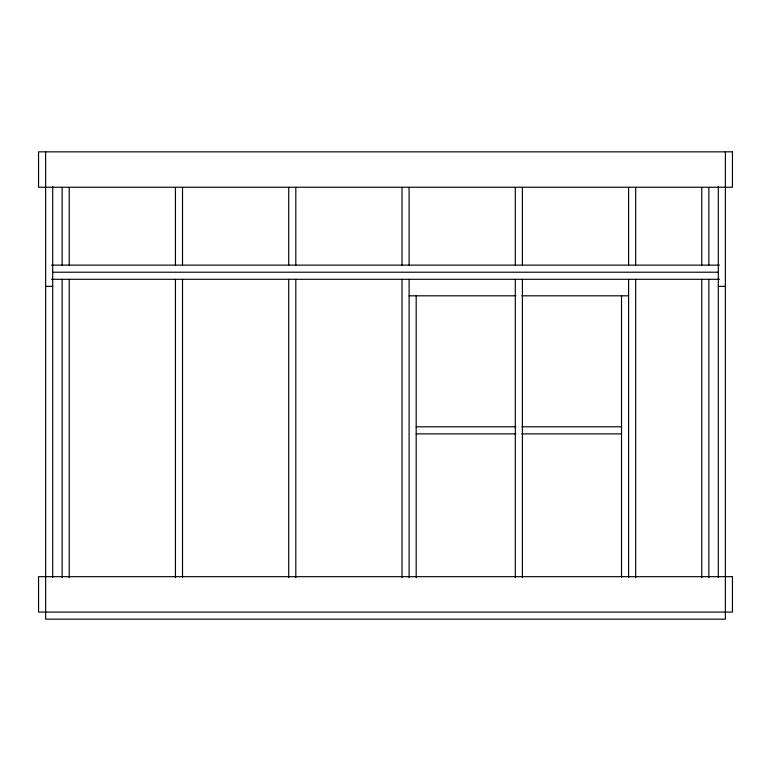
<?xml version="1.0" encoding="UTF-8"?>
<svg xmlns="http://www.w3.org/2000/svg" width="771" height="771" viewBox="0 0 771 771"><rect width="100%" height="100%" fill="white"/><g stroke="black" fill="none" stroke-linecap="round" stroke-linejoin="round"><path stroke-width="1.16" d="M51.532 265.128L719.468 265.128M52.707 272.211L718.293 272.211M51.532 279.295L719.468 279.295M45.634 286.369L52.707 286.369M718.293 286.369L725.366 286.369M409.102 295.813L515.857 295.813M521.851 295.813L628.596 295.813M416.186 426.806L515.847 426.806M521.851 426.806L621.522 426.806M416.186 433.88L515.847 433.88M521.851 433.88L621.522 433.88M725.366 151.839L725.366 619.161L45.634 619.161L45.634 151.839M718.293 186.466L718.293 577.508M708.848 187.498L708.848 265.128M708.848 279.295L708.848 577.652M701.764 187.498L701.764 265.128M701.764 279.295L701.764 577.652M635.68 187.498L635.68 265.128M635.68 279.295L635.68 577.652M628.596 187.498L628.596 265.128M628.596 279.295L628.596 577.652M621.522 295.813L621.522 577.643M522.391 187.498L522.391 265.128M522.391 279.295L522.391 577.691M515.307 187.498L515.307 265.128M515.307 279.295L515.307 577.691M416.186 295.813L416.186 577.643M409.102 187.498L409.102 265.128M409.102 279.295L409.102 577.652M402.019 187.498L402.019 265.128M402.019 279.295L402.019 577.652M295.813 187.498L295.813 265.128M295.813 279.295L295.813 577.652M288.73 187.498L288.73 265.128M288.73 279.295L288.73 577.652M182.525 187.498L182.525 265.128M182.525 279.295L182.525 577.652M175.441 187.498L175.441 265.128M175.441 279.295L175.441 577.652M69.236 187.498L69.236 265.128M69.236 279.295L69.236 577.652M62.152 187.498L62.152 265.128M62.152 279.295L62.152 577.652M52.707 186.466L52.707 577.508M732.45 151.839L38.55 151.839L38.55 187.247L732.45 187.247L732.45 151.839M732.45 576.679L38.55 576.679L38.55 612.078L732.45 612.078L732.45 576.679"/></g></svg>
